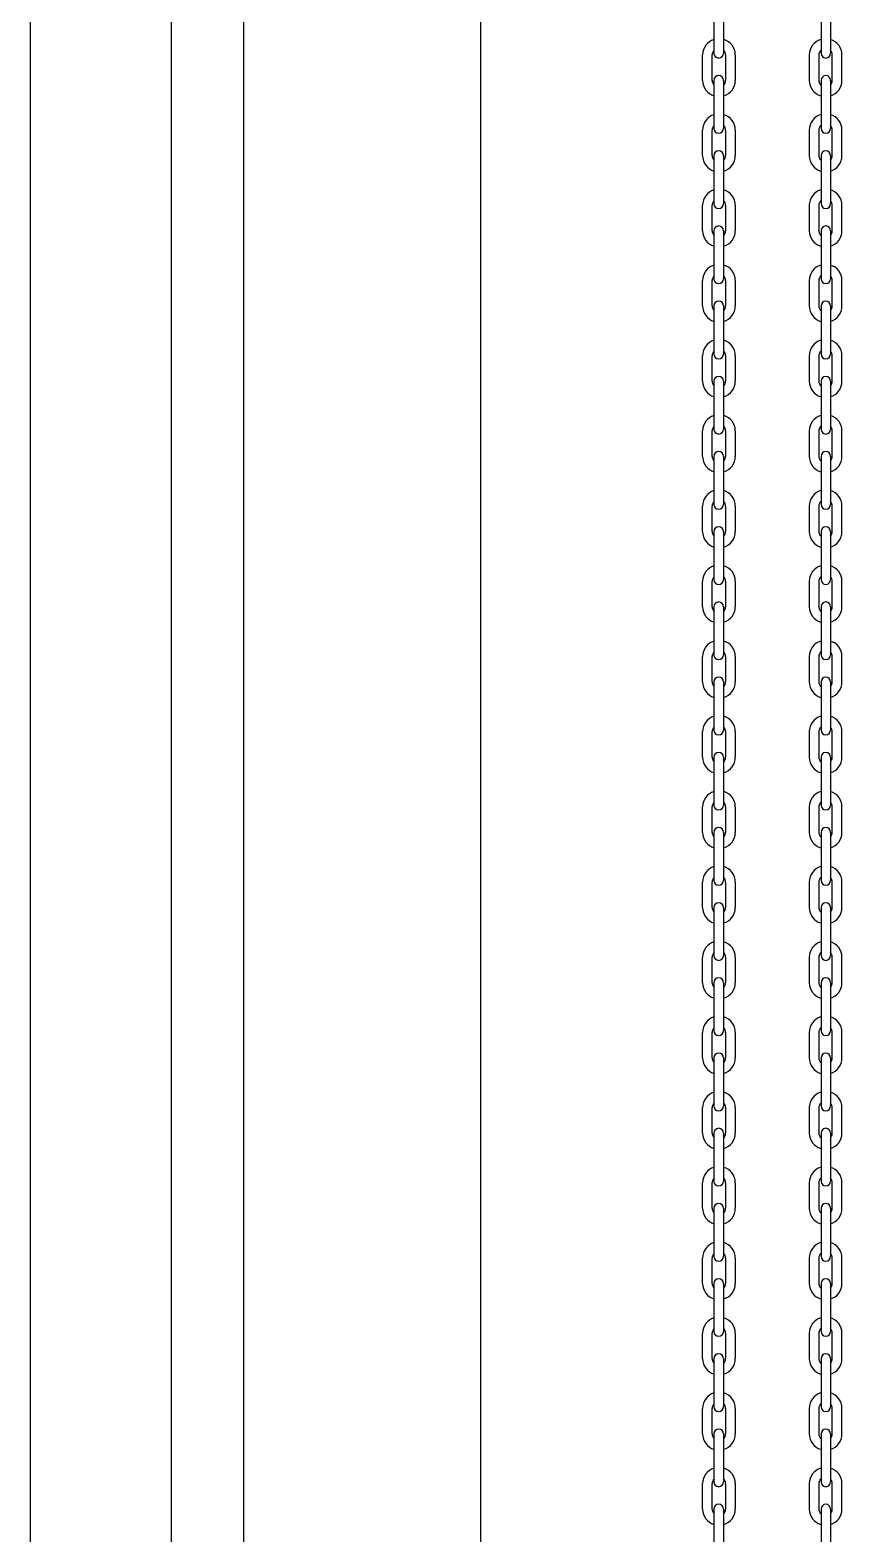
# Model space of a CAD drawing. Header units: millimetres. Extents: x 909 to 159266, y 137 to 21462.
# Drawn here: x 119184.4 to 119409.7, y 17090.9 to 17508.3 of the extents above; entities that cross this region are included whole.
import ezdxf

# ---------------------------------------------------------------- set-up
doc = ezdxf.new("R2010")
doc.units = ezdxf.units.MM
doc.header["$LTSCALE"] = 50
doc.header["$MEASUREMENT"] = 0
doc.layers.add('OHD Frame', color=2, linetype='Continuous')
doc.layers.add('OHD Track', color=4, linetype='Continuous')

msp = doc.modelspace()

# ---------------------------------------------------------------- linework, layer by layer
at = {"color": 7, "linetype": 'Continuous'}
for p, q in [((119374.13, 17515.16), (119374.13, 17501.83)), ((119376.8, 17515.16), (119376.8, 17501.83)), ((119403.88, 17515.16), (119403.88, 17501.83)), ((119406.55, 17515.16), (119406.55, 17501.83)), ((119371, 17494.29), (119371, 17501.36)), ((119373.67, 17494.29), (119373.67, 17501.36)), ((119377.4, 17501.36), (119377.4, 17494.29)), ((119380.07, 17501.36), (119380.07, 17494.29)), ((119400.61, 17501.36), (119400.61, 17494.29)), ((119403.28, 17501.36), (119403.28, 17494.29)), ((119407.01, 17494.29), (119407.01, 17501.36)), ((119409.68, 17494.29), (119409.68, 17501.36)), ((119374.13, 17494.29), (119374.13, 17480.96)), ((119376.8, 17494.29), (119376.8, 17480.96)), ((119403.88, 17494.29), (119403.88, 17480.96)), ((119406.55, 17494.29), (119406.55, 17480.96)), ((119371, 17473.43), (119371, 17480.49)), ((119373.67, 17473.43), (119373.67, 17480.49)), ((119377.4, 17480.49), (119377.4, 17473.43)), ((119380.07, 17480.49), (119380.07, 17473.43)), ((119400.61, 17480.49), (119400.61, 17473.43)), ((119403.28, 17480.49), (119403.28, 17473.43)), ((119407.01, 17473.43), (119407.01, 17480.49)), ((119409.68, 17473.43), (119409.68, 17480.49)), ((119374.13, 17473.43), (119374.13, 17460.09)), ((119376.8, 17473.43), (119376.8, 17460.09)), ((119403.88, 17473.43), (119403.88, 17460.09)), ((119406.55, 17473.43), (119406.55, 17460.09)), ((119371, 17452.56), (119371, 17459.63)), ((119373.67, 17452.56), (119373.67, 17459.63)), ((119377.4, 17459.63), (119377.4, 17452.56)), ((119380.07, 17459.63), (119380.07, 17452.56)), ((119400.61, 17459.63), (119400.61, 17452.56)), ((119403.28, 17459.63), (119403.28, 17452.56)), ((119407.01, 17452.56), (119407.01, 17459.63)), ((119409.68, 17452.56), (119409.68, 17459.63)), ((119374.13, 17452.56), (119374.13, 17439.23)), ((119376.8, 17452.56), (119376.8, 17439.23)), ((119403.88, 17452.56), (119403.88, 17439.23)), ((119406.55, 17452.56), (119406.55, 17439.23)), ((119371, 17431.69), (119371, 17438.76)), ((119373.67, 17431.69), (119373.67, 17438.76)), ((119377.4, 17438.76), (119377.4, 17431.69)), ((119380.07, 17438.76), (119380.07, 17431.69)), ((119400.61, 17438.76), (119400.61, 17431.69)), ((119403.28, 17438.76), (119403.28, 17431.69)), ((119407.01, 17431.69), (119407.01, 17438.76)), ((119409.68, 17431.69), (119409.68, 17438.76)), ((119374.13, 17431.69), (119374.13, 17418.36)), ((119376.8, 17431.69), (119376.8, 17418.36)), ((119403.88, 17431.69), (119403.88, 17418.36)), ((119406.55, 17431.69), (119406.55, 17418.36)), ((119371, 17410.82), (119371, 17417.89)), ((119373.67, 17410.82), (119373.67, 17417.89)), ((119377.4, 17417.89), (119377.4, 17410.82)), ((119380.07, 17417.89), (119380.07, 17410.82)), ((119400.61, 17417.89), (119400.61, 17410.82)), ((119403.28, 17417.89), (119403.28, 17410.82)), ((119407.01, 17410.82), (119407.01, 17417.89)), ((119409.68, 17410.82), (119409.68, 17417.89)), ((119374.13, 17410.82), (119374.13, 17397.49)), ((119376.8, 17410.82), (119376.8, 17397.49)), ((119403.88, 17410.82), (119403.88, 17397.49)), ((119406.55, 17410.82), (119406.55, 17397.49)), ((119371, 17389.96), (119371, 17397.02)), ((119373.67, 17389.96), (119373.67, 17397.02)), ((119377.4, 17397.02), (119377.4, 17389.96)), ((119380.07, 17397.02), (119380.07, 17389.96)), ((119400.61, 17397.02), (119400.61, 17389.96)), ((119403.28, 17397.02), (119403.28, 17389.96)), ((119407.01, 17389.96), (119407.01, 17397.02)), ((119409.68, 17389.96), (119409.68, 17397.02)), ((119374.13, 17389.96), (119374.13, 17376.62)), ((119376.8, 17389.96), (119376.8, 17376.62)), ((119403.88, 17389.96), (119403.88, 17376.62)), ((119406.55, 17389.96), (119406.55, 17376.62)), ((119371, 17369.09), (119371, 17376.16)), ((119373.67, 17369.09), (119373.67, 17376.16)), ((119377.4, 17376.16), (119377.4, 17369.09)), ((119380.07, 17376.16), (119380.07, 17369.09)), ((119400.61, 17376.16), (119400.61, 17369.09)), ((119403.28, 17376.16), (119403.28, 17369.09)), ((119407.01, 17369.09), (119407.01, 17376.16)), ((119409.68, 17369.09), (119409.68, 17376.16)), ((119374.13, 17369.09), (119374.13, 17355.76)), ((119376.8, 17369.09), (119376.8, 17355.76)), ((119403.88, 17369.09), (119403.88, 17355.76)), ((119406.55, 17369.09), (119406.55, 17355.76)), ((119371, 17348.22), (119371, 17355.29)), ((119373.67, 17348.22), (119373.67, 17355.29)), ((119377.4, 17355.29), (119377.4, 17348.22)), ((119380.07, 17355.29), (119380.07, 17348.22)), ((119400.61, 17355.29), (119400.61, 17348.22)), ((119403.28, 17355.29), (119403.28, 17348.22)), ((119407.01, 17348.22), (119407.01, 17355.29)), ((119409.68, 17348.22), (119409.68, 17355.29)), ((119374.13, 17348.22), (119374.13, 17334.89)), ((119376.8, 17348.22), (119376.8, 17334.89)), ((119403.88, 17348.22), (119403.88, 17334.89)), ((119406.55, 17348.22), (119406.55, 17334.89)), ((119371, 17327.36), (119371, 17334.42)), ((119373.67, 17327.36), (119373.67, 17334.42)), ((119377.4, 17334.42), (119377.4, 17327.36)), ((119380.07, 17334.42), (119380.07, 17327.36)), ((119400.61, 17334.42), (119400.61, 17327.36)), ((119403.28, 17334.42), (119403.28, 17327.36)), ((119407.01, 17327.36), (119407.01, 17334.42)), ((119409.68, 17327.36), (119409.68, 17334.42)), ((119374.13, 17327.36), (119374.13, 17314.02)), ((119376.8, 17327.36), (119376.8, 17314.02)), ((119403.88, 17327.36), (119403.88, 17314.02)), ((119406.55, 17327.36), (119406.55, 17314.02)), ((119371, 17306.49), (119371, 17313.56)), ((119373.67, 17306.49), (119373.67, 17313.56)), ((119377.4, 17313.56), (119377.4, 17306.49)), ((119380.07, 17313.56), (119380.07, 17306.49)), ((119400.61, 17313.56), (119400.61, 17306.49)), ((119403.28, 17313.56), (119403.28, 17306.49)), ((119407.01, 17306.49), (119407.01, 17313.56)), ((119409.68, 17306.49), (119409.68, 17313.56)), ((119374.13, 17306.49), (119374.13, 17293.16)), ((119376.8, 17306.49), (119376.8, 17293.16)), ((119403.88, 17306.49), (119403.88, 17293.16)), ((119406.55, 17306.49), (119406.55, 17293.16)), ((119371, 17285.62), (119371, 17292.69)), ((119373.67, 17285.62), (119373.67, 17292.69)), ((119377.4, 17292.69), (119377.4, 17285.62)), ((119380.07, 17292.69), (119380.07, 17285.62)), ((119400.61, 17292.69), (119400.61, 17285.62)), ((119403.28, 17292.69), (119403.28, 17285.62)), ((119407.01, 17285.62), (119407.01, 17292.69)), ((119409.68, 17285.62), (119409.68, 17292.69)), ((119374.13, 17285.62), (119374.13, 17272.29)), ((119376.8, 17285.62), (119376.8, 17272.29)), ((119403.88, 17285.62), (119403.88, 17272.29)), ((119406.55, 17285.62), (119406.55, 17272.29)), ((119371, 17264.76), (119371, 17271.82)), ((119373.67, 17264.76), (119373.67, 17271.82)), ((119377.4, 17271.82), (119377.4, 17264.76)), ((119380.07, 17271.82), (119380.07, 17264.76)), ((119400.61, 17271.82), (119400.61, 17264.76)), ((119403.28, 17271.82), (119403.28, 17264.76)), ((119407.01, 17264.76), (119407.01, 17271.82)), ((119409.68, 17264.76), (119409.68, 17271.82)), ((119374.13, 17264.76), (119374.13, 17251.42)), ((119376.8, 17264.76), (119376.8, 17251.42)), ((119403.88, 17264.76), (119403.88, 17251.42)), ((119406.55, 17264.76), (119406.55, 17251.42)), ((119371, 17243.89), (119371, 17250.96)), ((119373.67, 17243.89), (119373.67, 17250.96)), ((119377.4, 17250.96), (119377.4, 17243.89)), ((119380.07, 17250.96), (119380.07, 17243.89)), ((119400.61, 17250.96), (119400.61, 17243.89)), ((119403.28, 17250.96), (119403.28, 17243.89)), ((119407.01, 17243.89), (119407.01, 17250.96)), ((119409.68, 17243.89), (119409.68, 17250.96)), ((119374.13, 17243.89), (119374.13, 17230.56)), ((119376.8, 17243.89), (119376.8, 17230.56)), ((119403.88, 17243.89), (119403.88, 17230.56)), ((119406.55, 17243.89), (119406.55, 17230.56)), ((119371, 17223.02), (119371, 17230.09)), ((119373.67, 17223.02), (119373.67, 17230.09)), ((119377.4, 17230.09), (119377.4, 17223.02)), ((119380.07, 17230.09), (119380.07, 17223.02)), ((119400.61, 17230.09), (119400.61, 17223.02)), ((119403.28, 17230.09), (119403.28, 17223.02)), ((119407.01, 17223.02), (119407.01, 17230.09)), ((119409.68, 17223.02), (119409.68, 17230.09)), ((119374.13, 17223.02), (119374.13, 17209.69)), ((119376.8, 17223.02), (119376.8, 17209.69)), ((119403.88, 17223.02), (119403.88, 17209.69)), ((119406.55, 17223.02), (119406.55, 17209.69)), ((119371, 17202.16), (119371, 17209.22)), ((119373.67, 17202.16), (119373.67, 17209.22)), ((119377.4, 17209.22), (119377.4, 17202.16)), ((119380.07, 17209.22), (119380.07, 17202.16)), ((119400.61, 17209.22), (119400.61, 17202.16)), ((119403.28, 17209.22), (119403.28, 17202.16)), ((119407.01, 17202.16), (119407.01, 17209.22)), ((119409.68, 17202.16), (119409.68, 17209.22)), ((119374.13, 17202.16), (119374.13, 17188.82)), ((119376.8, 17202.16), (119376.8, 17188.82)), ((119403.88, 17202.16), (119403.88, 17188.82)), ((119406.55, 17202.16), (119406.55, 17188.82)), ((119371, 17181.29), (119371, 17188.36)), ((119373.67, 17181.29), (119373.67, 17188.36)), ((119377.4, 17188.36), (119377.4, 17181.29)), ((119380.07, 17188.36), (119380.07, 17181.29)), ((119400.61, 17188.36), (119400.61, 17181.29)), ((119403.28, 17188.36), (119403.28, 17181.29)), ((119407.01, 17181.29), (119407.01, 17188.36)), ((119409.68, 17181.29), (119409.68, 17188.36)), ((119374.13, 17181.29), (119374.13, 17167.96)), ((119376.8, 17181.29), (119376.8, 17167.96)), ((119403.88, 17181.29), (119403.88, 17167.96)), ((119406.55, 17181.29), (119406.55, 17167.96)), ((119371, 17160.42), (119371, 17167.49)), ((119373.67, 17160.42), (119373.67, 17167.49)), ((119377.4, 17167.49), (119377.4, 17160.42)), ((119380.07, 17167.49), (119380.07, 17160.42)), ((119400.61, 17167.49), (119400.61, 17160.42)), ((119403.28, 17167.49), (119403.28, 17160.42)), ((119407.01, 17160.42), (119407.01, 17167.49)), ((119409.68, 17160.42), (119409.68, 17167.49)), ((119374.13, 17160.42), (119374.13, 17147.09)), ((119376.8, 17160.42), (119376.8, 17147.09)), ((119403.88, 17160.42), (119403.88, 17147.09)), ((119406.55, 17160.42), (119406.55, 17147.09)), ((119371, 17139.56), (119371, 17146.62)), ((119373.67, 17139.56), (119373.67, 17146.62)), ((119377.4, 17146.62), (119377.4, 17139.56)), ((119380.07, 17146.62), (119380.07, 17139.56)), ((119400.61, 17146.62), (119400.61, 17139.56)), ((119403.28, 17146.62), (119403.28, 17139.56)), ((119407.01, 17139.56), (119407.01, 17146.62)), ((119409.68, 17139.56), (119409.68, 17146.62)), ((119374.13, 17139.56), (119374.13, 17126.22)), ((119376.8, 17139.56), (119376.8, 17126.22)), ((119403.88, 17139.56), (119403.88, 17126.22)), ((119406.55, 17139.56), (119406.55, 17126.22)), ((119371, 17118.69), (119371, 17125.76)), ((119373.67, 17118.69), (119373.67, 17125.76)), ((119377.4, 17125.76), (119377.4, 17118.69)), ((119380.07, 17125.76), (119380.07, 17118.69)), ((119400.61, 17125.76), (119400.61, 17118.69)), ((119403.28, 17125.76), (119403.28, 17118.69)), ((119407.01, 17118.69), (119407.01, 17125.76)), ((119409.68, 17118.69), (119409.68, 17125.76)), ((119374.13, 17118.69), (119374.13, 17105.36)), ((119376.8, 17118.69), (119376.8, 17105.36)), ((119403.88, 17118.69), (119403.88, 17105.36)), ((119406.55, 17118.69), (119406.55, 17105.36)), ((119371, 17097.82), (119371, 17104.89)), ((119373.67, 17097.82), (119373.67, 17104.89)), ((119377.4, 17104.89), (119377.4, 17097.82)), ((119380.07, 17104.89), (119380.07, 17097.82)), ((119400.61, 17104.89), (119400.61, 17097.82)), ((119403.28, 17104.89), (119403.28, 17097.82)), ((119407.01, 17097.82), (119407.01, 17104.89)), ((119409.68, 17097.82), (119409.68, 17104.89)), ((119374.13, 17097.82), (119374.13, 17084.49)), ((119376.8, 17097.82), (119376.8, 17084.49)), ((119403.88, 17097.82), (119403.88, 17084.49)), ((119406.55, 17097.82), (119406.55, 17084.49))]:
    msp.add_line(p, q, dxfattribs=at)
for centre, radius, start, end in [((119375.47, 17501.36), 4.47, 106.4768, 180), ((119375.6, 17501.36), 4.47, 0, 73.5232), ((119405.08, 17501.36), 4.47, 106.4768, 180), ((119405.21, 17501.36), 4.47, 0, 73.5232), ((119375.47, 17501.36), 1.8, 134.9422, 180), ((119375.47, 17501.83), 1.33, 180, 0), ((119375.6, 17501.36), 1.8, 0, 45.0578), ((119405.08, 17501.36), 1.8, 134.9422, 180), ((119405.21, 17501.83), 1.33, 180, 0), ((119405.21, 17501.36), 1.8, 0, 45.0578), ((119375.47, 17494.29), 1.33, 0, 180), ((119405.21, 17494.29), 1.33, 0, 180), ((119375.47, 17494.29), 4.47, 180, 253.5232), ((119375.47, 17494.29), 1.8, 180, 225.0578), ((119375.6, 17494.29), 4.47, 286.4768, 0), ((119375.6, 17494.29), 1.8, 314.9422, 0), ((119405.08, 17494.29), 4.47, 180, 253.5232), ((119405.08, 17494.29), 1.8, 180, 225.0578), ((119405.21, 17494.29), 4.47, 286.4768, 0), ((119405.21, 17494.29), 1.8, 314.9422, 0), ((119375.47, 17480.49), 4.47, 106.4768, 180), ((119375.6, 17480.49), 4.47, 0, 73.5232), ((119405.08, 17480.49), 4.47, 106.4768, 180), ((119405.21, 17480.49), 4.47, 0, 73.5232), ((119375.47, 17480.49), 1.8, 134.9422, 180), ((119375.47, 17480.96), 1.33, 180, 0), ((119375.6, 17480.49), 1.8, 0, 45.0578), ((119405.08, 17480.49), 1.8, 134.9422, 180), ((119405.21, 17480.96), 1.33, 180, 0), ((119405.21, 17480.49), 1.8, 0, 45.0578), ((119375.47, 17473.43), 1.33, 0, 180), ((119405.21, 17473.43), 1.33, 0, 180), ((119375.47, 17473.43), 4.47, 180, 253.5232), ((119375.47, 17473.43), 1.8, 180, 225.0578), ((119375.6, 17473.43), 4.47, 286.4768, 0), ((119375.6, 17473.43), 1.8, 314.9422, 0), ((119405.08, 17473.43), 4.47, 180, 253.5232), ((119405.08, 17473.43), 1.8, 180, 225.0578), ((119405.21, 17473.43), 4.47, 286.4768, 0), ((119405.21, 17473.43), 1.8, 314.9422, 0), ((119375.47, 17459.63), 4.47, 106.4768, 180), ((119375.6, 17459.63), 4.47, 0, 73.5232), ((119405.08, 17459.63), 4.47, 106.4768, 180), ((119405.21, 17459.63), 4.47, 0, 73.5232), ((119375.47, 17459.63), 1.8, 134.9422, 180), ((119375.47, 17460.09), 1.33, 180, 0), ((119375.6, 17459.63), 1.8, 0, 45.0578), ((119405.08, 17459.63), 1.8, 134.9422, 180), ((119405.21, 17460.09), 1.33, 180, 0), ((119405.21, 17459.63), 1.8, 0, 45.0578), ((119375.47, 17452.56), 1.33, 0, 180), ((119405.21, 17452.56), 1.33, 0, 180), ((119375.47, 17452.56), 4.47, 180, 253.5232), ((119375.47, 17452.56), 1.8, 180, 225.0578), ((119375.6, 17452.56), 4.47, 286.4768, 0), ((119375.6, 17452.56), 1.8, 314.9422, 0), ((119405.08, 17452.56), 4.47, 180, 253.5232), ((119405.08, 17452.56), 1.8, 180, 225.0578), ((119405.21, 17452.56), 4.47, 286.4768, 0), ((119405.21, 17452.56), 1.8, 314.9422, 0), ((119375.47, 17438.76), 4.47, 106.4768, 180), ((119375.6, 17438.76), 4.47, 0, 73.5232), ((119405.08, 17438.76), 4.47, 106.4768, 180), ((119405.21, 17438.76), 4.47, 0, 73.5232), ((119375.47, 17438.76), 1.8, 134.9422, 180), ((119375.47, 17439.23), 1.33, 180, 0), ((119375.6, 17438.76), 1.8, 0, 45.0578), ((119405.08, 17438.76), 1.8, 134.9422, 180), ((119405.21, 17439.23), 1.33, 180, 0), ((119405.21, 17438.76), 1.8, 0, 45.0578), ((119375.47, 17431.69), 1.33, 0, 180), ((119405.21, 17431.69), 1.33, 0, 180), ((119375.47, 17431.69), 4.47, 180, 253.5232), ((119375.47, 17431.69), 1.8, 180, 225.0578), ((119375.6, 17431.69), 4.47, 286.4768, 0), ((119375.6, 17431.69), 1.8, 314.9422, 0), ((119405.08, 17431.69), 4.47, 180, 253.5232), ((119405.08, 17431.69), 1.8, 180, 225.0578), ((119405.21, 17431.69), 4.47, 286.4768, 0), ((119405.21, 17431.69), 1.8, 314.9422, 0), ((119375.47, 17417.89), 4.47, 106.4768, 180), ((119375.6, 17417.89), 4.47, 0, 73.5232), ((119405.08, 17417.89), 4.47, 106.4768, 180), ((119405.21, 17417.89), 4.47, 0, 73.5232), ((119375.47, 17417.89), 1.8, 134.9422, 180), ((119375.47, 17418.36), 1.33, 180, 0), ((119375.6, 17417.89), 1.8, 0, 45.0578), ((119405.08, 17417.89), 1.8, 134.9422, 180), ((119405.21, 17418.36), 1.33, 180, 0), ((119405.21, 17417.89), 1.8, 0, 45.0578), ((119375.47, 17410.82), 1.33, 0, 180), ((119405.21, 17410.82), 1.33, 0, 180), ((119375.47, 17410.82), 4.47, 180, 253.5232), ((119375.47, 17410.82), 1.8, 180, 225.0578), ((119375.6, 17410.82), 4.47, 286.4768, 0), ((119375.6, 17410.82), 1.8, 314.9422, 0), ((119405.08, 17410.82), 4.47, 180, 253.5232), ((119405.08, 17410.82), 1.8, 180, 225.0578), ((119405.21, 17410.82), 4.47, 286.4768, 0), ((119405.21, 17410.82), 1.8, 314.9422, 0), ((119375.47, 17397.02), 4.47, 106.4768, 180), ((119375.6, 17397.02), 4.47, 0, 73.5232), ((119405.08, 17397.02), 4.47, 106.4768, 180), ((119405.21, 17397.02), 4.47, 0, 73.5232), ((119375.47, 17397.02), 1.8, 134.9422, 180), ((119375.47, 17397.49), 1.33, 180, 0), ((119375.6, 17397.02), 1.8, 0, 45.0578), ((119405.08, 17397.02), 1.8, 134.9422, 180), ((119405.21, 17397.49), 1.33, 180, 0), ((119405.21, 17397.02), 1.8, 0, 45.0578), ((119375.47, 17389.96), 1.33, 0, 180), ((119405.21, 17389.96), 1.33, 0, 180), ((119375.47, 17389.96), 4.47, 180, 253.5232), ((119375.47, 17389.96), 1.8, 180, 225.0578), ((119375.6, 17389.96), 4.47, 286.4768, 0), ((119375.6, 17389.96), 1.8, 314.9422, 0), ((119405.08, 17389.96), 4.47, 180, 253.5232), ((119405.08, 17389.96), 1.8, 180, 225.0578), ((119405.21, 17389.96), 4.47, 286.4768, 0), ((119405.21, 17389.96), 1.8, 314.9422, 0), ((119375.47, 17376.16), 4.47, 106.4768, 180), ((119375.6, 17376.16), 4.47, 0, 73.5232), ((119405.08, 17376.16), 4.47, 106.4768, 180), ((119405.21, 17376.16), 4.47, 0, 73.5232), ((119375.47, 17376.16), 1.8, 134.9422, 180), ((119375.47, 17376.62), 1.33, 180, 0), ((119375.6, 17376.16), 1.8, 0, 45.0578), ((119405.08, 17376.16), 1.8, 134.9422, 180), ((119405.21, 17376.62), 1.33, 180, 0), ((119405.21, 17376.16), 1.8, 0, 45.0578), ((119375.47, 17369.09), 1.33, 0, 180), ((119405.21, 17369.09), 1.33, 0, 180), ((119375.47, 17369.09), 4.47, 180, 253.5232), ((119375.47, 17369.09), 1.8, 180, 225.0578), ((119375.6, 17369.09), 4.47, 286.4768, 0), ((119375.6, 17369.09), 1.8, 314.9422, 0), ((119405.08, 17369.09), 4.47, 180, 253.5232), ((119405.08, 17369.09), 1.8, 180, 225.0578), ((119405.21, 17369.09), 4.47, 286.4768, 0), ((119405.21, 17369.09), 1.8, 314.9422, 0), ((119375.47, 17355.29), 4.47, 106.4768, 180), ((119375.6, 17355.29), 4.47, 0, 73.5232), ((119405.08, 17355.29), 4.47, 106.4768, 180), ((119405.21, 17355.29), 4.47, 0, 73.5232), ((119375.47, 17355.29), 1.8, 134.9422, 180), ((119375.47, 17355.76), 1.33, 180, 0), ((119375.6, 17355.29), 1.8, 0, 45.0578), ((119405.08, 17355.29), 1.8, 134.9422, 180), ((119405.21, 17355.76), 1.33, 180, 0), ((119405.21, 17355.29), 1.8, 0, 45.0578), ((119375.47, 17348.22), 1.33, 0, 180), ((119405.21, 17348.22), 1.33, 0, 180), ((119375.47, 17348.22), 4.47, 180, 253.5232), ((119375.47, 17348.22), 1.8, 180, 225.0578), ((119375.6, 17348.22), 4.47, 286.4768, 0), ((119375.6, 17348.22), 1.8, 314.9422, 0), ((119405.08, 17348.22), 4.47, 180, 253.5232), ((119405.08, 17348.22), 1.8, 180, 225.0578), ((119405.21, 17348.22), 4.47, 286.4768, 0), ((119405.21, 17348.22), 1.8, 314.9422, 0), ((119375.47, 17334.42), 4.47, 106.4768, 180), ((119375.6, 17334.42), 4.47, 0, 73.5232), ((119405.08, 17334.42), 4.47, 106.4768, 180), ((119405.21, 17334.42), 4.47, 0, 73.5232), ((119375.47, 17334.42), 1.8, 134.9422, 180), ((119375.47, 17334.89), 1.33, 180, 0), ((119375.6, 17334.42), 1.8, 0, 45.0578), ((119405.08, 17334.42), 1.8, 134.9422, 180), ((119405.21, 17334.89), 1.33, 180, 0), ((119405.21, 17334.42), 1.8, 0, 45.0578), ((119375.47, 17327.36), 1.33, 0, 180), ((119405.21, 17327.36), 1.33, 0, 180), ((119375.47, 17327.36), 4.47, 180, 253.5232), ((119375.47, 17327.36), 1.8, 180, 225.0578), ((119375.6, 17327.36), 4.47, 286.4768, 0), ((119375.6, 17327.36), 1.8, 314.9422, 0), ((119405.08, 17327.36), 4.47, 180, 253.5232), ((119405.08, 17327.36), 1.8, 180, 225.0578), ((119405.21, 17327.36), 4.47, 286.4768, 0), ((119405.21, 17327.36), 1.8, 314.9422, 0), ((119375.47, 17313.56), 4.47, 106.4768, 180), ((119375.6, 17313.56), 4.47, 0, 73.5232), ((119405.08, 17313.56), 4.47, 106.4768, 180), ((119405.21, 17313.56), 4.47, 0, 73.5232), ((119375.47, 17313.56), 1.8, 134.9422, 180), ((119375.47, 17314.02), 1.33, 180, 0), ((119375.6, 17313.56), 1.8, 0, 45.0578), ((119405.08, 17313.56), 1.8, 134.9422, 180), ((119405.21, 17314.02), 1.33, 180, 0), ((119405.21, 17313.56), 1.8, 0, 45.0578), ((119375.47, 17306.49), 1.33, 0, 180), ((119405.21, 17306.49), 1.33, 0, 180), ((119375.47, 17306.47), 4.47, 180, 253.5232), ((119375.47, 17306.49), 1.8, 180, 225.0578), ((119375.47, 17306.47), 1.8, 180, 225.0578), ((119375.6, 17306.49), 1.8, 314.9422, 0), ((119375.6, 17306.47), 4.47, 286.4768, 0), ((119405.08, 17306.47), 4.47, 180, 253.5232), ((119405.08, 17306.49), 1.8, 180, 225.0578), ((119405.08, 17306.47), 1.8, 180, 225.0578), ((119405.21, 17306.47), 4.47, 286.4768, 0), ((119405.21, 17306.49), 1.8, 314.9422, 0), ((119375.47, 17292.69), 4.47, 106.4768, 180), ((119375.6, 17292.69), 4.47, 0, 73.5232), ((119405.08, 17292.69), 4.47, 106.4768, 180), ((119405.21, 17292.69), 4.47, 0, 73.5232), ((119375.47, 17292.69), 1.8, 134.9422, 180), ((119375.47, 17293.16), 1.33, 180, 0), ((119375.6, 17292.69), 1.8, 0, 45.0578), ((119405.08, 17292.69), 1.8, 134.9422, 180), ((119405.21, 17293.16), 1.33, 180, 0), ((119405.21, 17292.69), 1.8, 0, 45.0578), ((119375.47, 17285.62), 1.33, 0, 180), ((119405.21, 17285.62), 1.33, 0, 180), ((119375.47, 17285.61), 4.47, 180, 253.5232), ((119375.47, 17285.62), 1.8, 180, 225.0578), ((119375.47, 17285.61), 1.8, 180, 225.0578), ((119375.6, 17285.62), 1.8, 314.9422, 0), ((119375.6, 17285.61), 4.47, 286.4768, 0), ((119405.08, 17285.61), 4.47, 180, 253.5232), ((119405.08, 17285.62), 1.8, 180, 225.0578), ((119405.08, 17285.61), 1.8, 180, 225.0578), ((119405.21, 17285.61), 4.47, 286.4768, 0), ((119405.21, 17285.62), 1.8, 314.9422, 0), ((119375.47, 17271.82), 4.47, 106.4768, 180), ((119375.6, 17271.82), 4.47, 0, 73.5232), ((119405.08, 17271.82), 4.47, 106.4768, 180), ((119405.21, 17271.82), 4.47, 0, 73.5232), ((119375.47, 17271.82), 1.8, 134.9422, 180), ((119375.47, 17272.29), 1.33, 180, 0), ((119375.6, 17271.82), 1.8, 0, 45.0578), ((119405.08, 17271.82), 1.8, 134.9422, 180), ((119405.21, 17272.29), 1.33, 180, 0), ((119405.21, 17271.82), 1.8, 0, 45.0578), ((119375.47, 17264.76), 1.33, 0, 180), ((119405.21, 17264.76), 1.33, 0, 180), ((119375.47, 17264.76), 4.47, 180, 253.5232), ((119375.47, 17264.76), 1.8, 180, 225.0578), ((119375.6, 17264.76), 4.47, 286.4768, 0), ((119375.6, 17264.76), 1.8, 314.9422, 0), ((119405.08, 17264.76), 4.47, 180, 253.5232), ((119405.08, 17264.76), 1.8, 180, 225.0578), ((119405.21, 17264.76), 4.47, 286.4768, 0), ((119405.21, 17264.76), 1.8, 314.9422, 0), ((119375.47, 17250.96), 4.47, 106.4768, 180), ((119375.6, 17250.96), 4.47, 0, 73.5232), ((119405.08, 17250.96), 4.47, 106.4768, 180), ((119405.21, 17250.96), 4.47, 0, 73.5232), ((119375.47, 17250.96), 1.8, 134.9422, 180), ((119375.47, 17251.42), 1.33, 180, 0), ((119375.6, 17250.96), 1.8, 0, 45.0578), ((119405.08, 17250.96), 1.8, 134.9422, 180), ((119405.21, 17251.42), 1.33, 180, 0), ((119405.21, 17250.96), 1.8, 0, 45.0578), ((119375.47, 17243.89), 1.33, 0, 180), ((119405.21, 17243.89), 1.33, 0, 180), ((119375.47, 17243.89), 4.47, 180, 253.5232), ((119375.47, 17243.89), 1.8, 180, 225.0578), ((119375.6, 17243.89), 4.47, 286.4768, 0), ((119375.6, 17243.89), 1.8, 314.9422, 0), ((119405.08, 17243.89), 4.47, 180, 253.5232), ((119405.08, 17243.89), 1.8, 180, 225.0578), ((119405.21, 17243.89), 4.47, 286.4768, 0), ((119405.21, 17243.89), 1.8, 314.9422, 0), ((119375.47, 17230.09), 4.47, 106.4768, 180), ((119375.6, 17230.09), 4.47, 0, 73.5232), ((119405.08, 17230.09), 4.47, 106.4768, 180), ((119405.21, 17230.09), 4.47, 0, 73.5232), ((119375.47, 17230.09), 1.8, 134.9422, 180), ((119375.47, 17230.56), 1.33, 180, 0), ((119375.6, 17230.09), 1.8, 0, 45.0578), ((119405.08, 17230.09), 1.8, 134.9422, 180), ((119405.21, 17230.56), 1.33, 180, 0), ((119405.21, 17230.09), 1.8, 0, 45.0578), ((119375.47, 17223.02), 1.33, 0, 180), ((119405.21, 17223.02), 1.33, 0, 180), ((119375.47, 17223.02), 4.47, 180, 253.5232), ((119375.47, 17223.02), 1.8, 180, 225.0578), ((119375.6, 17223.02), 4.47, 286.4768, 0), ((119375.6, 17223.02), 1.8, 314.9422, 0), ((119405.08, 17223.02), 4.47, 180, 253.5232), ((119405.08, 17223.02), 1.8, 180, 225.0578), ((119405.21, 17223.02), 4.47, 286.4768, 0), ((119405.21, 17223.02), 1.8, 314.9422, 0), ((119375.47, 17209.22), 4.47, 106.4768, 180), ((119375.6, 17209.22), 4.47, 0, 73.5232), ((119405.08, 17209.22), 4.47, 106.4768, 180), ((119405.21, 17209.22), 4.47, 0, 73.5232), ((119375.47, 17209.22), 1.8, 134.9422, 180), ((119375.47, 17209.69), 1.33, 180, 0), ((119375.6, 17209.22), 1.8, 0, 45.0578), ((119405.08, 17209.22), 1.8, 134.9422, 180), ((119405.21, 17209.69), 1.33, 180, 0), ((119405.21, 17209.22), 1.8, 0, 45.0578), ((119375.47, 17202.16), 1.33, 0, 180), ((119405.21, 17202.16), 1.33, 0, 180), ((119375.47, 17202.16), 4.47, 180, 253.5232), ((119375.47, 17202.16), 1.8, 180, 225.0578), ((119375.6, 17202.16), 4.47, 286.4768, 0), ((119375.6, 17202.16), 1.8, 314.9422, 0), ((119405.08, 17202.16), 4.47, 180, 253.5232), ((119405.08, 17202.16), 1.8, 180, 225.0578), ((119405.21, 17202.16), 4.47, 286.4768, 0), ((119405.21, 17202.16), 1.8, 314.9422, 0), ((119375.47, 17188.36), 4.47, 106.4768, 180), ((119375.6, 17188.36), 4.47, 0, 73.5232), ((119405.08, 17188.36), 4.47, 106.4768, 180), ((119405.21, 17188.36), 4.47, 0, 73.5232), ((119375.47, 17188.36), 1.8, 134.9422, 180), ((119375.47, 17188.82), 1.33, 180, 0), ((119375.6, 17188.36), 1.8, 0, 45.0578), ((119405.08, 17188.36), 1.8, 134.9422, 180), ((119405.21, 17188.82), 1.33, 180, 0), ((119405.21, 17188.36), 1.8, 0, 45.0578), ((119375.47, 17181.29), 1.33, 0, 180), ((119405.21, 17181.29), 1.33, 0, 180), ((119375.47, 17181.27), 4.47, 180, 253.5232), ((119375.47, 17181.29), 1.8, 180, 225.0578), ((119375.47, 17181.27), 1.8, 180, 225.0578), ((119375.6, 17181.29), 1.8, 314.9422, 0), ((119375.6, 17181.27), 4.47, 286.4768, 0), ((119405.08, 17181.27), 4.47, 180, 253.5232), ((119405.08, 17181.29), 1.8, 180, 225.0578), ((119405.08, 17181.27), 1.8, 180, 225.0578), ((119405.21, 17181.27), 4.47, 286.4768, 0), ((119405.21, 17181.29), 1.8, 314.9422, 0), ((119375.47, 17167.49), 4.47, 106.4768, 180), ((119375.6, 17167.49), 4.47, 0, 73.5232), ((119405.08, 17167.49), 4.47, 106.4768, 180), ((119405.21, 17167.49), 4.47, 0, 73.5232), ((119375.47, 17167.49), 1.8, 134.9422, 180), ((119375.47, 17167.96), 1.33, 180, 0), ((119375.6, 17167.49), 1.8, 0, 45.0578), ((119405.08, 17167.49), 1.8, 134.9422, 180), ((119405.21, 17167.96), 1.33, 180, 0), ((119405.21, 17167.49), 1.8, 0, 45.0578), ((119375.47, 17160.42), 1.33, 0, 180), ((119405.21, 17160.42), 1.33, 0, 180), ((119375.47, 17160.42), 4.47, 180, 253.5232), ((119375.47, 17160.42), 1.8, 180, 225.0578), ((119375.6, 17160.42), 4.47, 286.4768, 0), ((119375.6, 17160.42), 1.8, 314.9422, 0), ((119405.08, 17160.42), 4.47, 180, 253.5232), ((119405.08, 17160.42), 1.8, 180, 225.0578), ((119405.21, 17160.42), 4.47, 286.4768, 0), ((119405.21, 17160.42), 1.8, 314.9422, 0), ((119375.47, 17146.62), 4.47, 106.4768, 180), ((119375.6, 17146.62), 4.47, 0, 73.5232), ((119405.08, 17146.62), 4.47, 106.4768, 180), ((119405.21, 17146.62), 4.47, 0, 73.5232), ((119375.47, 17146.62), 1.8, 134.9422, 180), ((119375.47, 17147.09), 1.33, 180, 0), ((119375.6, 17146.62), 1.8, 0, 45.0578), ((119405.08, 17146.62), 1.8, 134.9422, 180), ((119405.21, 17147.09), 1.33, 180, 0), ((119405.21, 17146.62), 1.8, 0, 45.0578), ((119375.47, 17139.56), 1.33, 0, 180), ((119405.21, 17139.56), 1.33, 0, 180), ((119375.47, 17139.56), 4.47, 180, 253.5232), ((119375.47, 17139.56), 1.8, 180, 225.0578), ((119375.6, 17139.56), 4.47, 286.4768, 0), ((119375.6, 17139.56), 1.8, 314.9422, 0), ((119405.08, 17139.56), 4.47, 180, 253.5232), ((119405.08, 17139.56), 1.8, 180, 225.0578), ((119405.21, 17139.56), 4.47, 286.4768, 0), ((119405.21, 17139.56), 1.8, 314.9422, 0), ((119375.47, 17125.76), 4.47, 106.4768, 180), ((119375.6, 17125.76), 4.47, 0, 73.5232), ((119405.08, 17125.76), 4.47, 106.4768, 180), ((119405.21, 17125.76), 4.47, 0, 73.5232), ((119375.47, 17125.76), 1.8, 134.9422, 180), ((119375.47, 17126.22), 1.33, 180, 0), ((119375.6, 17125.76), 1.8, 0, 45.0578), ((119405.08, 17125.76), 1.8, 134.9422, 180), ((119405.21, 17126.22), 1.33, 180, 0), ((119405.21, 17125.76), 1.8, 0, 45.0578), ((119375.47, 17118.69), 1.33, 0, 180), ((119405.21, 17118.69), 1.33, 0, 180), ((119375.47, 17118.69), 4.47, 180, 253.5232), ((119375.47, 17118.69), 1.8, 180, 225.0578), ((119375.6, 17118.69), 4.47, 286.4768, 0), ((119375.6, 17118.69), 1.8, 314.9422, 0), ((119405.08, 17118.69), 4.47, 180, 253.5232), ((119405.08, 17118.69), 1.8, 180, 225.0578), ((119405.21, 17118.69), 4.47, 286.4768, 0), ((119405.21, 17118.69), 1.8, 314.9422, 0), ((119375.47, 17104.89), 4.47, 106.4768, 180), ((119375.6, 17104.89), 4.47, 0, 73.5232), ((119405.08, 17104.89), 4.47, 106.4768, 180), ((119405.21, 17104.89), 4.47, 0, 73.5232), ((119375.47, 17104.89), 1.8, 134.9422, 180), ((119375.47, 17105.36), 1.33, 180, 0), ((119375.6, 17104.89), 1.8, 0, 45.0578), ((119405.08, 17104.89), 1.8, 134.9422, 180), ((119405.21, 17105.36), 1.33, 180, 0), ((119405.21, 17104.89), 1.8, 0, 45.0578), ((119375.47, 17097.82), 1.33, 0, 180), ((119405.21, 17097.82), 1.33, 0, 180), ((119375.47, 17097.82), 4.47, 180, 253.5232), ((119375.47, 17097.82), 1.8, 180, 225.0578), ((119375.6, 17097.82), 4.47, 286.4768, 0), ((119375.6, 17097.82), 1.8, 314.9422, 0), ((119405.08, 17097.82), 4.47, 180, 253.5232), ((119405.08, 17097.82), 1.8, 180, 225.0578), ((119405.21, 17097.82), 4.47, 286.4768, 0), ((119405.21, 17097.82), 1.8, 314.9422, 0)]:
    msp.add_arc(centre, radius, start, end, dxfattribs=at)
at = {"layer": 'OHD Frame'}
for p, q in [((119184.35, 18748.56), (119184.35, 14798.56)), ((119309.35, 18748.56), (119309.35, 10273.56))]:
    msp.add_line(p, q, dxfattribs=at)
at = {"layer": 'OHD Track'}
for p, q in [((119223.65, 10273.56), (119223.65, 18479.9)), ((119243.65, 10273.56), (119243.65, 18479.9))]:
    msp.add_line(p, q, dxfattribs=at)

doc.saveas('drawing.dxf')
